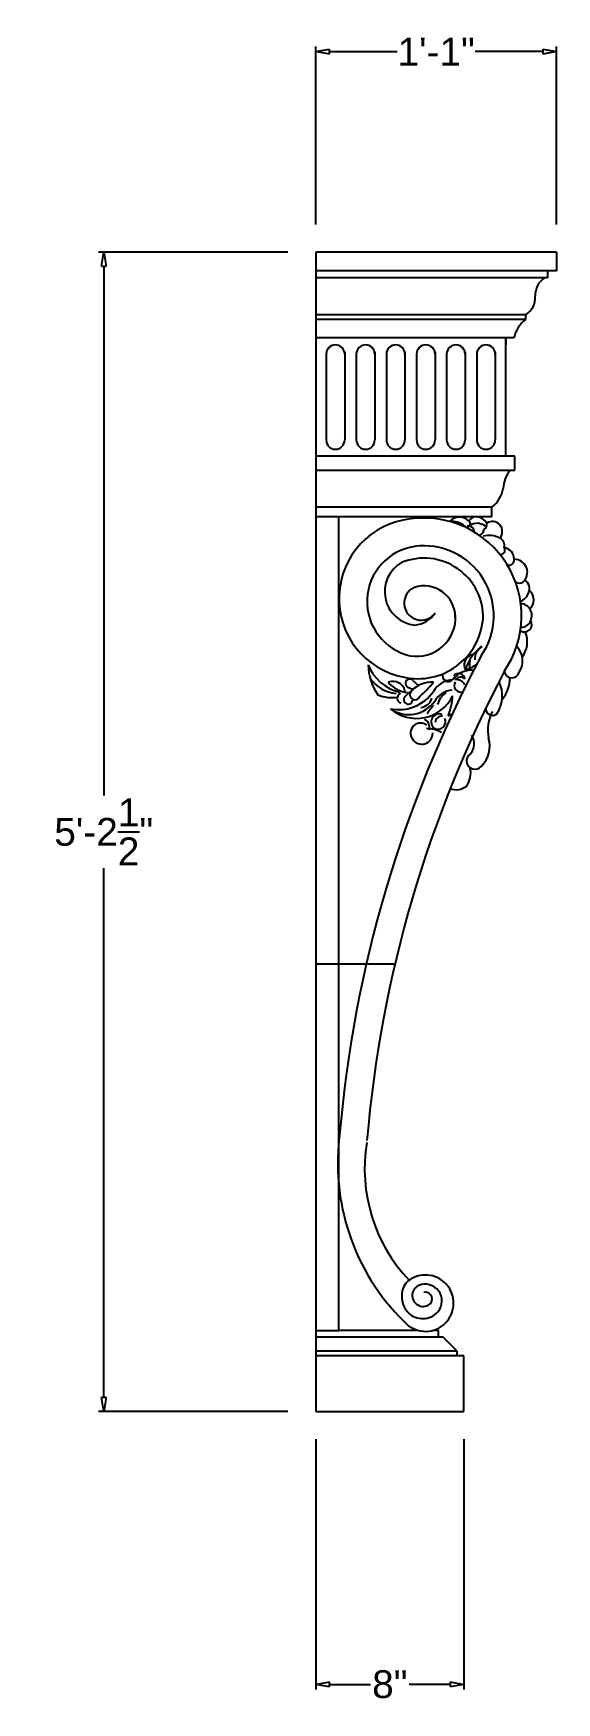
# Model space of a CAD drawing. Header units: millimetres. Extents: x 1155 to 2227, y 540 to 1342.
# Drawn here: x 2187.2 to 2215.4, y 688 to 778 of the extents above; entities that cross this region are included whole.
import ezdxf

# ---------------------------------------------------------------- set-up
doc = ezdxf.new("R2010")
doc.units = ezdxf.units.MM
doc.layers.add('dimension', color=4, linetype='Continuous')
doc.styles.get("Standard").update_dxf_attribs({"font": 'arial.ttf'})
doc.dimstyles.new('25', dxfattribs={"dimscale": 1.5, "dimtxt": 1, "dimasz": 0.5, "dimexe": 0.1875, "dimexo": 1, "dimgap": 0.125, "dimtad": 0, "dimtih": 1, "dimtoh": 1, "dimdec": 4, "dimzin": 4, "dimdsep": 46, "dimlunit": 4, "dimtxsty": 'Standard', "dimblk1": 'CLOSEDBLANK', "dimblk2": 'CLOSEDBLANK', "dimsah": 1, "dimcen": -1, "dimclrd": 256, "dimclre": 256, "dimclrt": 256, "dimadec": 0, "dimazin": 0, "dimtfac": 1, "dimtdec": 4, "dimtofl": 0, "dimtmove": 0, "dimatfit": 3, "dimldrblk": 'CLOSEDBLANK', "dimfxl": 1, "dimtolj": 1, "dimtzin": 4, "dimarcsym": 0})

# ---------------------------------------------------------------- blocks, each defined once
blk = doc.blocks.new('_CLOSEDBLANK')
at = {"color": 0, "linetype": 'ByBlock'}
for p, q in [((-1, 0.17), (0, 0)), ((-1, 0.17), (-1, -0.17)), ((0, 0), (-1, -0.17))]:
    blk.add_line(p, q, dxfattribs=at)
blk = doc.blocks.new('*D246')
at = {"layer": 'Defpoints', "color": 0, "transparency": 16777216}
for p in [(2202.433, 777.028), (2202.433, 766.218), (2215.433, 766.218)]:
    blk.add_point(p, dxfattribs=at)
at = {"layer": 'dimension', "lineweight": -2, "transparency": 16777216}
for p, q in [((2202.433, 767.718), (2202.433, 777.31)), ((2203.183, 777.028), (2206.823, 777.028)), ((2214.683, 777.028), (2211.044, 777.028)), ((2215.433, 767.718), (2215.433, 777.31))]:
    blk.add_line(p, q, dxfattribs=at)
at = {"layer": 'dimension', "lineweight": -2, "transparency": 16777216, "xscale": 0.75, "yscale": 0.75, "zscale": 0.75, "rotation": 180}
blk.add_blockref('_CLOSEDBLANK', (2202.433, 777.028), dxfattribs=at)
at = {"layer": 'dimension', "lineweight": -2, "transparency": 16777216, "xscale": 0.75, "yscale": 0.75, "zscale": 0.75}
blk.add_blockref('_CLOSEDBLANK', (2215.433, 777.028), dxfattribs=at)
at = {"layer": 'dimension', "transparency": 16777216, "insert": (2208.933, 777.028), "char_height": 1.5, "attachment_point": 5}
blk.add_mtext('\\A1;1\'-1"', dxfattribs=at)
blk = doc.blocks.new('*D247')
at = {"layer": 'Defpoints', "color": 0, "transparency": 16777216}
for p in [(2202.433, 703.718), (2210.433, 703.718), (2202.433, 689.008)]:
    blk.add_point(p, dxfattribs=at)
at = {"layer": 'dimension', "lineweight": -2, "transparency": 16777216}
for p, q in [((2202.433, 702.218), (2202.433, 688.726)), ((2210.433, 702.218), (2210.433, 688.726)), ((2203.183, 689.008), (2205.383, 689.008)), ((2209.683, 689.008), (2207.484, 689.008))]:
    blk.add_line(p, q, dxfattribs=at)
at = {"layer": 'dimension', "lineweight": -2, "transparency": 16777216, "xscale": 0.75, "yscale": 0.75, "zscale": 0.75, "rotation": 180}
blk.add_blockref('_CLOSEDBLANK', (2202.433, 689.008), dxfattribs=at)
at = {"layer": 'dimension', "lineweight": -2, "transparency": 16777216, "xscale": 0.75, "yscale": 0.75, "zscale": 0.75}
blk.add_blockref('_CLOSEDBLANK', (2210.433, 689.008), dxfattribs=at)
at = {"layer": 'dimension', "transparency": 16777216, "insert": (2206.433, 689.008), "char_height": 1.5, "attachment_point": 5}
blk.add_mtext('\\A1;8"', dxfattribs=at)
blk = doc.blocks.new('*D248')
at = {"layer": 'Defpoints', "color": 0, "transparency": 16777216}
for p in [(2202.433, 766.218), (2190.996, 703.718), (2202.433, 703.718)]:
    blk.add_point(p, dxfattribs=at)
at = {"layer": 'dimension', "lineweight": -2, "transparency": 16777216}
for p, q in [((2200.933, 766.218), (2190.714, 766.218)), ((2190.996, 765.468), (2190.996, 736.925)), ((2190.996, 704.468), (2190.996, 733.012)), ((2200.933, 703.718), (2190.714, 703.718))]:
    blk.add_line(p, q, dxfattribs=at)
at = {"layer": 'dimension', "lineweight": -2, "transparency": 16777216, "xscale": 0.75, "yscale": 0.75, "zscale": 0.75}
for p, rotation in [((2190.996, 766.218), 90), ((2190.996, 703.718), 270)]:
    blk.add_blockref('_CLOSEDBLANK', p, dxfattribs=dict(at, rotation=rotation))
at = {"layer": 'dimension', "transparency": 16777216, "insert": (2190.996, 734.968), "char_height": 1.5, "attachment_point": 5}
blk.add_mtext('\\A1;5\'-2{\\H1.000000x;\\S1/2;}"', dxfattribs=at)

msp = doc.modelspace()

# ---------------------------------------------------------------- linework, layer by layer
at = {"color": 0}
for p, q in [((2215.43316, 766.21812), (2202.43316, 766.21812)), ((2202.43316, 766.21812), (2202.43316, 751.96812)), ((2215.43316, 766.21812), (2215.43316, 765.21812)), ((2215.05816, 765.21812), (2202.43316, 765.21812)), ((2214.93316, 765.21812), (2214.93316, 764.84312)), ((2215.43316, 765.21812), (2215.05816, 765.21812)), ((2214.93316, 764.84312), (2202.43316, 764.84312)), ((2213.75637, 762.84312), (2202.43316, 762.84312)), ((2213.75637, 762.59312), (2202.43316, 762.59312)), ((2213.75637, 762.84312), (2213.75637, 762.59312)), ((2213.13137, 761.59312), (2202.43316, 761.59312)), ((2212.68316, 755.21812), (2212.68316, 761.59312)), ((2212.68316, 761.59312), (2212.68316, 761.21812)), ((2202.99816, 760.84312), (2202.99816, 760.84312)), ((2202.99816, 760.71812), (2202.99816, 756.09312)), ((2203.99816, 760.84312), (2203.99816, 756.09312)), ((2204.62316, 760.84312), (2204.62316, 760.84312)), ((2204.62316, 760.71812), (2204.62316, 756.09312)), ((2205.62316, 760.84312), (2205.62316, 756.09312)), ((2206.24816, 760.84312), (2206.24816, 760.84312)), ((2206.24816, 760.71812), (2206.24816, 756.09312)), ((2207.24816, 760.84312), (2207.24816, 756.09312)), ((2207.87316, 760.84312), (2207.87316, 760.84312)), ((2207.87316, 760.71812), (2207.87316, 756.09312)), ((2208.87316, 760.84312), (2208.87316, 756.09312)), ((2209.49816, 760.84312), (2209.49816, 760.84312)), ((2209.49816, 760.71812), (2209.49816, 756.09312)), ((2210.49816, 760.84312), (2210.49816, 756.09312)), ((2211.12316, 760.84312), (2211.12316, 760.84312)), ((2211.12316, 760.71812), (2211.12316, 756.09312)), ((2212.12316, 760.84312), (2212.12316, 756.09312)), ((2213.18316, 755.21812), (2202.43316, 755.21812)), ((2212.68316, 755.21812), (2212.68316, 755.59312)), ((2212.93316, 755.21812), (2212.68316, 755.21812)), ((2213.18316, 754.46812), (2213.18316, 755.21812)), ((2202.43316, 754.46812), (2213.18316, 754.46812)), ((2211.93316, 752.46812), (2202.43316, 752.46812)), ((2211.93316, 751.96812), (2211.93316, 752.46812)), ((2202.43316, 751.96812), (2211.93316, 751.96812)), ((2202.43316, 751.96812), (2202.43316, 727.84312)), ((2203.68316, 708.09312), (2203.68316, 751.96812)), ((2207.66824, 743.13225), (2207.97923, 742.85766)), ((2202.43316, 727.84312), (2202.43316, 703.71812)), ((2202.43316, 727.84312), (2206.71459, 727.84312)), ((2202.43316, 708.09312), (2203.68316, 708.09312)), ((2209.05816, 707.71812), (2202.43316, 707.71812)), ((2207.94953, 708.09312), (2203.68316, 708.09312)), ((2209.05816, 708.09312), (2208.75884, 708.09312)), ((2209.05816, 707.71812), (2209.05816, 708.09312)), ((2209.30816, 707.71812), (2209.05816, 707.71812)), ((2209.05816, 707.71812), (2209.05816, 707.71812)), ((2210.05816, 706.96812), (2209.30816, 707.71812)), ((2210.05816, 706.96812), (2202.43316, 706.96812)), ((2210.05816, 706.71812), (2202.43316, 706.71812)), ((2210.05816, 706.71812), (2210.05816, 706.96812)), ((2210.43316, 706.71812), (2210.05816, 706.71812)), ((2210.43316, 703.71812), (2210.43316, 706.71812)), ((2202.43316, 703.71812), (2210.43316, 703.71812))]:
    msp.add_line(p, q, dxfattribs=at)
for centre, radius, start, end in [((2215.34924, 763.92028), 1.06976, 120.384107, 184.136512), ((2213.21529, 763.76595), 1.06976, 300.384107, 4.136512), ((2214.81078, 761.2388), 1.71638, 127.902681, 168.086553), ((2203.49816, 760.71812), 0.5, 0, 180), ((2205.12316, 760.71812), 0.5, 0, 180), ((2206.74816, 760.71812), 0.5, 0, 180), ((2208.37316, 760.71812), 0.5, 0, 180), ((2209.99816, 760.71812), 0.5, 0, 180), ((2211.62316, 760.71812), 0.5, 0, 180), ((2203.49816, 756.09312), 0.5, 180, 0), ((2205.12316, 756.09312), 0.5, 180, 0), ((2206.74816, 756.09312), 0.5, 180, 0), ((2208.37316, 756.09312), 0.5, 180, 0), ((2209.99816, 756.09312), 0.5, 180, 0), ((2211.62316, 756.09312), 0.5, 180, 0), ((2214.23321, 753.39452), 1.68605, 140.449598, 177.119713), ((2211.00179, 753.72894), 1.56752, 306.453323, 350.83391), ((2208.01121, 747.54294), 4.31812, 96.234125, 259.146751), ((2208.27071, 746.6172), 5.26893, 325.591585, 97.946354), ((2210.19318, 751.21435), 0.72039, 44.041446, 139.634027), ((2209.8202, 750.70866), 0.98805, 50.218025, 100.255038), ((2210.59816, 751.57435), 0.18045, 216.129422, 51.286244), ((2210.61844, 751.08184), 0.38621, 6.062662, 91.216713), ((2211.30824, 751.21966), 0.80014, 117.69671, 140.689836), ((2211.14016, 750.9028), 0.69999, 43.999442, 127.712996), ((2211.08446, 751.28193), 0.66294, 42.120276, 102.910095), ((2211.40967, 751.51775), 0.26707, 289.148465, 51.429169), ((2211.95967, 751.15604), 0.54274, 319.741325, 123.428815), ((2211.22774, 751.24066), 0.27067, 272.44845, 5.255164), ((2211.80104, 749.75382), 1.19738, 61.41958, 105.780268), ((2212.15147, 750.39176), 0.46954, 347.364285, 61.730153), ((2208.20319, 747.38347), 3.001, 98.105711, 257.110366), ((2208.28212, 746.54248), 3.1803, 357.919846, 112.424572), ((2208.27071, 746.6172), 3.76892, 325.591585, 97.946354), ((2212.39546, 750.16285), 0.24859, 259.706551, 30.506844), ((2212.51138, 749.67079), 0.62602, 358.981236, 80.969587), ((2212.88013, 749.60716), 0.26247, 243.121327, 11.539896), ((2213.15408, 748.96036), 0.69951, 310.648388, 91.374884), ((2207.96412, 747.9119), 1.8076, 119.684732, 264.055895), ((2208.12679, 747.30104), 0.91986, 113.635379, 324.384316), ((2208.28007, 746.54152), 1.68512, 0.212754, 108.047906), ((2213.42131, 748.69974), 0.32934, 230.625273, 304.900417), ((2213.17116, 748.10761), 0.78782, 292.126754, 340.343329), ((2213.39794, 748.0749), 0.56509, 335.727145, 55.854527), ((2213.52489, 747.47043), 0.67531, 313.642426, 45.035378), ((2213.4641, 746.63058), 0.63316, 334.00323, 86.754778), ((2207.94376, 746.75421), 3.53175, 257.811987, 354.684707), ((2207.87871, 746.53121), 2.10162, 260.552535, 3.23967), ((2207.64432, 747.58807), 1.48, 275.140655, 326.228353), ((2213.69734, 746.14419), 0.3955, 237.700584, 31.876862), ((2213.52936, 746.52632), 0.53279, 267.128168, 341.022057), ((2212.44478, 745.21543), 1.4021, 322.492779, 22.459037), ((2270.67792, 712.85808), 67.20592, 151.924589, 175.222967), ((2210.98515, 743.97674), 0.53873, 114.498604, 209.007876), ((2212.67511, 743.11176), 2.24384, 124.5595, 164.391541), ((2211.07154, 743.78718), 0.75703, 100.188711, 127.80291), ((2211.75145, 743.97604), 1.02489, 166.600782, 189.971067), ((2211.75448, 744.31357), 0.73585, 118.597611, 185.864982), ((2212.52721, 744.19005), 1.07409, 325.38951, 44.291541), ((2271.41317, 712.66691), 66.45466, 152.220165, 175.113973), ((2207.5242, 744.86837), 2.43599, 201.659253, 256.556118), ((2208.36188, 744.08819), 3.10396, 182.195555, 214.127805), ((2209.59832, 743.39997), 0.32715, 164.733665, 313.250629), ((2210.88454, 742.35575), 1.33323, 89.319858, 142.807076), ((2210.15971, 743.1864), 0.32215, 1.337481, 145.94518), ((2210.06816, 745.44662), 1.78762, 284.442595, 306.261547), ((2213.01221, 743.67902), 0.41112, 181.678965, 346.059422), ((2206.95462, 744.33903), 1.92513, 214.130311, 264.787194), ((2206.60037, 742.41274), 0.66802, 6.877921, 112.16627), ((2207.5693, 744.05911), 1.59593, 220.088284, 263.521758), ((2206.92429, 743.8095), 2.25407, 258.229768, 325.647193), ((2207.09465, 742.1724), 0.26434, 109.316019, 256.505656), ((2208.31908, 741.4061), 1.35977, 118.596434, 144.570389), ((2207.50298, 742.9728), 0.22964, 43.975251, 253.717166), ((2210.7705, 751.00572), 8.90052, 248.015916, 249.789772), ((2207.7881, 742.35912), 0.27504, 128.5405, 340.97956), ((2208.67202, 741.59805), 1.43756, 85.607162, 137.229536), ((2205.17994, 745.76714), 4.52328, 309.352701, 322.78434), ((2209.84568, 741.94911), 1.2128, 91.095747, 150.97447), ((2209.91272, 741.37264), 1.24159, 95.796698, 148.632872), ((2209.95903, 741.616), 0.97621, 120.821025, 167.316553), ((2210.2833, 742.86574), 0.37506, 149.480912, 284.355831), ((2210.00617, 742.63307), 0.54573, 28.580265, 96.19368), ((2210.25681, 743.03523), 0.27531, 35.198409, 140.098132), ((2210.72436, 742.30839), 1.7757, 326.811541, 25.663073), ((2210.96362, 743.32281), 1.95744, 321.101772, 358.695621), ((2206.57797, 744.41247), 2.21003, 249.180206, 277.252693), ((2207.87385, 743.2579), 2.17384, 229.584047, 333.688863), ((2207.45196, 742.99652), 1.70806, 234.681149, 325.086065), ((2207.42854, 742.09349), 0.2397, 155.113332, 0), ((2208.03205, 742.36337), 0.6949, 275.793939, 344.089669), ((2242.32568, 715.09128), 42.86344, 141.487512, 142.255962), ((2206.52438, 742.47121), 3.30284, 337.735099, 356.93054), ((2211.96952, 741.60352), 0.35969, 172.098261, 312.040937), ((2208.09514, 740.28881), 0.5459, 51.993694, 215.36713), ((2208.11534, 740.61443), 0.45332, 340.253991, 64.686271), ((2209.10594, 740.88189), 0.44044, 69.069984, 232.014304), ((2209.01873, 740.90981), 0.41771, 243.884026, 24.838054), ((2209.23186, 740.84887), 0.34873, 82.950036, 177.37303), ((2208.98681, 742.70749), 1.60195, 291.770806, 300.496099), ((2213.93179, 740.44562), 2.20995, 152.851364, 191.094161), ((2208.15385, 740.29165), 0.59626, 212.32331, 1.085068), ((2208.37654, 738.74306), 1.79221, 62.156529, 88.613887), ((2210.1321, 739.72098), 0.85318, 320.737072, 32.521764), ((2210.34129, 739.5866), 1.48655, 313.910507, 16.965536), ((2211.01925, 738.79327), 0.44909, 120.299902, 321.817467), ((2209.66762, 738.12124), 1.12815, 321.263369, 16.007696), ((2210.01888, 738.13032), 0.88928, 248.546202, 306.481714), ((2215.52902, 717.07807), 11.90347, 173.358033, 227.234853), ((2213.85206, 716.81382), 8.77847, 170.812818, 223.334644), ((2208.35418, 709.55692), 1.5187, 233.302558, 134.328275), ((2208.35234, 709.92522), 1.27982, 145.868597, 219.192592), ((2208.23444, 709.97273), 0.59389, 100.251612, 296.944185), ((2208.33856, 709.67492), 0.90683, 311.148941, 103.377396), ((2208.35197, 709.77877), 0.36813, 294.315762, 102.18185), ((2208.20959, 709.8359), 1.11294, 220.272692, 310.694689)]:
    msp.add_arc(centre, radius, start, end, dxfattribs=at)

# ---------------------------------------------------------------- dimensions: what is measured, and where the dimension line sits
at = {"layer": 'dimension'}
for base, p1, p2, angle, picture, middle in [((2202.43316, 777.02849), (2215.43316, 766.21812), (2202.43316, 766.21812), 180, '*D246', (2208.93316, 777.02849)), ((2190.99551, 703.71812), (2202.43316, 766.21812), (2202.43316, 703.71812), 90, '*D248', (2190.99551, 734.96812)), ((2202.43316, 689.00768), (2210.43316, 703.71812), (2202.43316, 703.71812), 180, '*D247', (2206.43316, 689.00768))]:
    dim = msp.add_linear_dim(base=base, p1=p1, p2=p2, angle=angle, dimstyle='25', dxfattribs=at)
    dim.commit()
    dim.dimension.update_dxf_attribs({"geometry": picture, "text_midpoint": middle})

doc.saveas('drawing.dxf')
